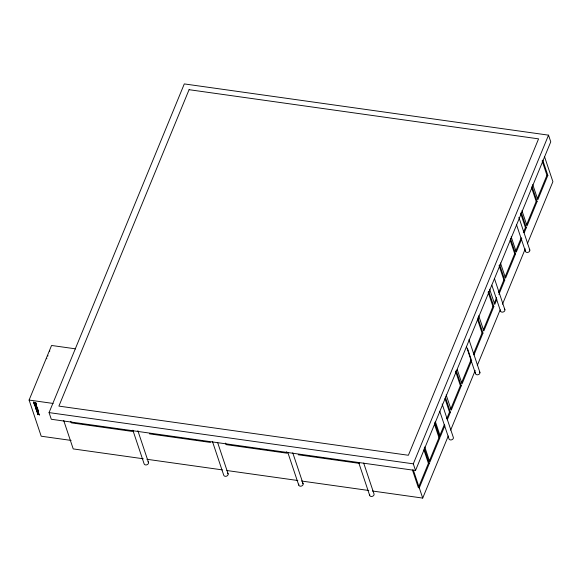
<?xml version="1.0" encoding="UTF-8"?>
<svg xmlns="http://www.w3.org/2000/svg" width="582" height="582" viewBox="0 0 582 582"><rect width="100%" height="100%" fill="white"/><g stroke="black" fill="none" stroke-linecap="round" stroke-linejoin="round"><path stroke-width="0.87" d="M39.583 414.653L37.845 412.885L37.466 414.624L38.106 413.125L38.732 413.933L37.888 414.086L38.878 414.129L39.481 414.908L37.859 414.253L38.732 413.933M34.949 403.464L33.72 402.177L34.949 403.464L35.327 402.402L35.771 402.468L36.31 404.068L35.888 404.272L35.531 402.642L35.888 404.272M34.156 402.235L34.92 403.719L35.531 402.642M71.12 440.421L41.198 436.209L29.1 400.06L51.565 345.468L75.565 348.844M46.72 358.41L46.887 358.788M47.717 356.002L48.117 355.798M49.674 351.244L49.819 350.881M34.149 404.032L34.549 403.821L34.149 404.032L33.618 402.431M35.327 402.402L36.208 404.323M34.92 403.719L34.091 402.438L34.549 403.821M36.819 406.934L35.575 406.578L35.48 405.734L35.677 406.331L36.921 406.68L35.313 406.723C34.163 403.552 36.346 405.756 36.448 405.268M35.371 405.989C37.815 406.054 35.015 406.294 35.269 405.108M35.313 406.723L34.884 404.868M36.346 405.523L36.382 405.079M35.56 407.764L36.12 407.575L37.51 408.979L35.56 407.764L36.099 409.364L36.499 409.153L36.04 407.778L37.815 409.612L35.931 408.026L36.12 407.575M36.411 405.952L36.47 406.141M36.099 409.364L35.669 407.516M37.401 409.233L37.081 407.713L37.917 409.357M37.815 409.612L37.379 407.756M37.779 411.314L38.281 412.092L36.877 411.918L36.913 411.401L38.172 411.518L36.681 410.354A0.829 0.451 22.4 0 1 36.986 410.23L38.128 410.703L37.095 411.016M36.877 411.918L36.892 411.394M38.019 410.957L38.041 410.448M37.845 412.885L39.481 414.908M37.466 414.624L37.794 414.668M38.237 412.936L38.623 414.188M49.063 412.602L184.298 83.917L548.528 135.155L550.761 141.819L415.526 470.503L51.296 419.266L49.063 412.602L413.293 463.839L415.526 470.503M413.293 463.839L548.528 135.155M418.727 486.872L428.41 463.337L423.871 449.777M429.29 461.206L438.974 437.664L434.434 424.103M439.81 435.627L444.306 424.7M446.729 418.814L449.5 412.092L444.961 398.532M450.701 409.175L460.384 385.633L455.561 371.221M461.49 382.949L471.173 359.414L467.484 348.392M473.406 353.98L482.056 332.962L477.516 319.402M483.264 330.023L492.947 306.488L488.123 292.077M494.191 303.469L496.613 297.584M498.687 292.542L503.874 279.935L499.05 265.523M504.987 277.221L514.677 253.679L510.138 240.119M515.725 251.118L521.261 237.674M523.334 232.625L525.415 227.584L520.592 213.172M526.499 224.95L536.182 201.416L531.642 187.848M537.259 198.797L546.942 175.262L542.118 160.85M424.213 448.205L429.32 463.468L419.287 487.847L418.385 487.716L412.427 469.914M434.776 422.532L439.883 437.795L429.851 462.173L424.751 446.911M444.874 425.668L440.378 436.595L435.271 421.339M447.296 419.782L450.403 412.216L445.303 396.96M456.186 370.508L461.293 385.764L451.261 410.143L446.154 394.88M471.733 360.382L462.05 383.916L457.226 369.512M473.974 354.947L482.965 333.093L477.858 317.83M488.749 291.356L493.856 306.619L483.824 330.991L478.717 315.735M496.824 299.395L494.751 304.437L489.644 289.181M498.905 294.354L504.783 280.058L499.676 264.803M510.479 238.555L515.579 253.81L505.554 278.189L500.447 262.926M521.821 238.642L516.292 252.093L511.185 236.83M524.244 232.756L526.317 227.715L521.217 212.452M531.984 186.284L537.084 201.539L527.059 225.918L521.952 210.662M542.744 160.13L547.851 175.386L537.819 199.764L532.712 184.509M372.4 491.004L422.714 498.083L448.271 435.976M450.686 430.098L475.203 370.508M477.276 365.474L500.069 310.082M502.484 304.211L525.277 248.812M527.35 243.778L552.9 181.671L544.548 156.711M546.942 175.262L547.851 175.386M536.182 201.416L537.084 201.539M525.415 227.584L526.317 227.715M514.677 253.679L515.579 253.81M503.874 279.935L504.783 280.058M492.947 306.488L493.856 306.619M482.056 332.962L482.965 333.093M460.384 385.633L461.293 385.764M449.5 412.092L450.403 412.216M438.974 437.664L439.883 437.795M29.1 400.06L53.1 403.442M34.782 405.123L36.28 405.334M428.41 463.337L429.32 463.468M38.099 410.703L36.877 410.485A0.829 0.451 22.4 0 0 36.579 410.608L38.07 411.874L36.812 411.656M132.398 431.444L71.302 422.845L70.786 421.31M149.407 433.837L210.502 442.429M298.224 454.768L359.32 463.367M143.296 458.776L73.216 448.911L63.707 420.51M146.89 459.278L222.36 469.892M226.849 470.525L297.831 480.514M301.425 481.016L368.806 490.495M36.979 411.663C40.733 412.74 35.313 409.815 37.939 410.703M518.875 217.319L529.816 250.027M516.489 224.608L525.415 251.286M494.511 278.734L504.878 309.719M491.841 285.158L500.484 310.977M468.976 339.692L479.917 372.4M466.589 346.974L475.523 373.659M442.138 403.959L453.363 437.526A2.292 1.739 -18.5 0 1 451.588 439.839A2.292 1.739 -18.5 0 1 448.962 438.784L439.752 411.241M413.336 470.045L422.714 498.083M363.685 463.076L374.051 494.06A2.292 1.739 -18.5 0 1 371.694 496.482A2.292 1.739 -18.5 0 1 369.737 494.387M358.708 462.61L369.65 495.318M292.753 452.811L303.12 483.795M287.777 452.345L298.719 485.053M286.679 451.676L287.195 453.218L226.1 444.626L225.583 443.084M217.763 442.924L228.129 473.908M212.495 441.607L223.728 475.167A2.292 1.739 -18.5 0 0 226.907 476.003A2.292 1.739 -18.5 0 0 227.62 473.151M137.847 430.673L148.505 462.523M132.871 430.214L144.103 463.781A2.292 1.739 -18.5 0 0 147.282 464.618A2.292 1.739 -18.5 0 0 147.995 461.759M37.081 407.713L37.51 408.979M35.16 405.363L35.313 405.799M35.931 408.026L36.397 409.408M33.72 402.177L34.447 404.075M302.611 483.031A2.292 1.739 -18.5 0 1 301.345 486.108A2.292 1.739 -18.5 0 1 298.799 484.122M504.376 308.955A2.292 1.739 -18.5 0 1 503.11 312.039A2.292 1.739 -18.5 0 1 500.564 310.053M479.415 371.636A2.292 1.739 -18.5 0 1 478.149 374.713A2.292 1.739 -18.5 0 1 475.603 372.727M529.307 249.263A2.292 1.739 -18.5 0 1 528.041 252.341A2.292 1.739 -18.5 0 1 525.495 250.355M189.07 89.693L58.891 406.105L408.389 455.269L538.576 138.858L189.07 89.693"/></g></svg>
